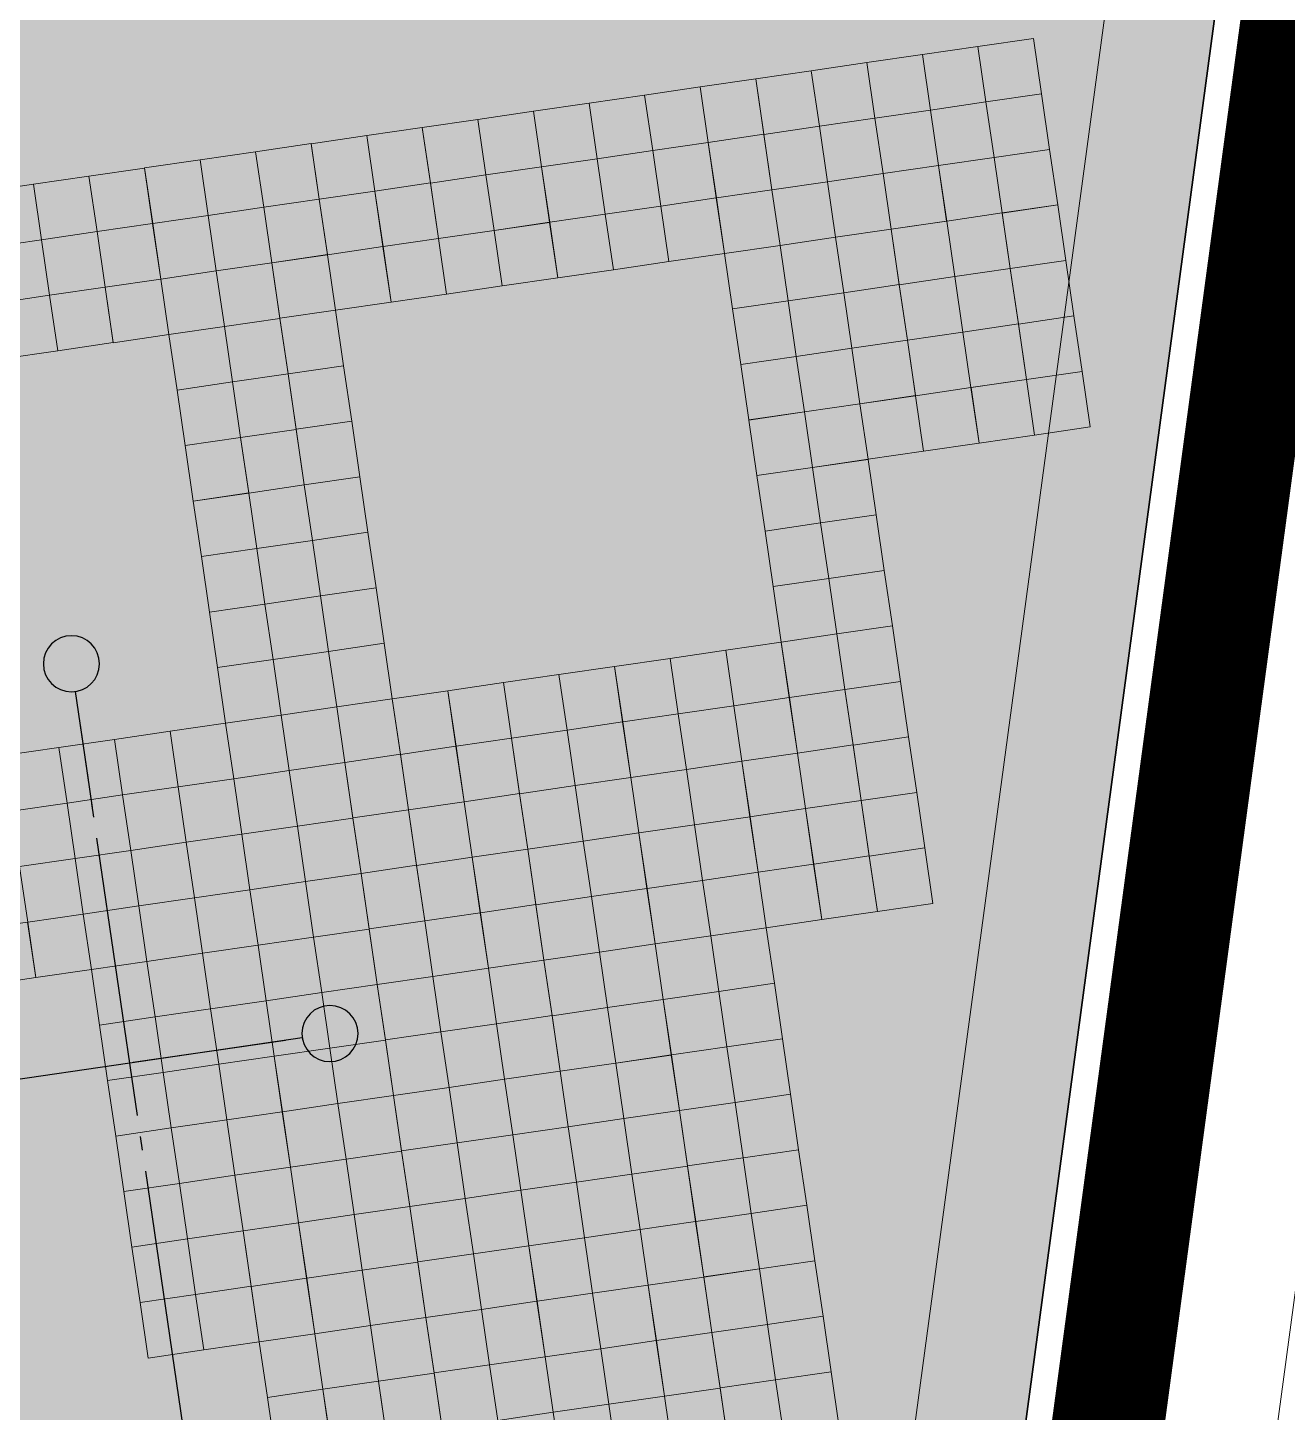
# Model space of a CAD drawing. Header units: metres. Extents: x 2 to 659295185, y -28 to 1124222152.
# Drawn here: x 658598.96 to 658621.41, y 1124527.07 to 1124551.76 of the extents above; entities that cross this region are included whole.
import ezdxf

# ---------------------------------------------------------------- set-up
doc = ezdxf.new("R2010")
doc.units = ezdxf.units.M
doc.header["$MEASUREMENT"] = 0
doc.linetypes.add('DASHED', pattern=[0.75, 0.5, -0.25])
doc.linetypes.add('GOST2.303 5', pattern=[24, 20, -1.5, 1, -1.5])
for name, color, linetype, lineweight in [('AT', 210, 'CONTINUOUS', 50), ('Canal Drenaje Existente', 162, 'CONTINUOUS', 20), ('Cerca concreto', 12, 'CONTINUOUS', 15), ('ESCUELA', 7, 'CONTINUOUS', 15)]:
    doc.layers.add(name, color=color, linetype=linetype, lineweight=lineweight)
doc.layers.add('parcela escuela', color=7, linetype='CONTINUOUS', lineweight=9, true_color=0xfffbf0)
doc.linetypes.add('FENCELINE2', pattern='A,0.25,-0.1,[132,ltypeshp.shx,S=0.1,R=0,X=-0.1,Y=0],-0.1,1', length=1.45)

# ---------------------------------------------------------------- blocks, each defined once
blk = doc.blocks.new('Escuela')
at = {"layer": 'ESCUELA', "color": 1, "ltscale": 3.333333}
for p, q in [((259491, 195115), (262229, 195115)), ((259491, 195115), (261529, 195115)), ((259428, 190518), (259428, 189032)), ((259428, 190518), (259428, 189032))]:
    blk.add_line(p, q, dxfattribs=at)
at = {"layer": 'ESCUELA', "color": 1, "lineweight": 25}
for p, q in [((259491, 195115), (262229, 195115)), ((259491, 195115), (261529, 195115)), ((259428, 190518), (259428, 189032)), ((259428, 190518), (259428, 189032))]:
    blk.add_line(p, q, dxfattribs=at)
at = {"layer": 'ESCUELA', "color": 1, "linetype": 'GOST2.303 5', "lineweight": 25, "ltscale": 250}
for points in [[(259429, 213115), (259429, 202065), (259428, 189975), (259428, 188426)], [(219129, 195116), (256079, 195115), (259429, 195115), (262532, 195115)]]:
    blk.add_lwpolyline(points, dxfattribs=at)
at = {"layer": 'ESCUELA', "color": 1, "linetype": 'Continuous', "lineweight": 25, "ltscale": 100}
for centre in [(263032, 195115), (259428, 187926)]:
    blk.add_circle(centre, 500, dxfattribs=at)

msp = doc.modelspace()

# ---------------------------------------------------------------- hatches: boundary and pattern name
at = {"layer": 'parcela escuela'}
msp.add_hatch(color=256, dxfattribs=at).paths.add_polyline_path([(658552.4267, 1124537.1015), (658587.0585, 1124542.1649), (658585.9011, 1124550.0807), (658620.5431, 1124555.1456), (658609.4592, 1124472.7001), (658560.0707, 1124465.4792), (658554.0868, 1124506.4069), (658554.4268, 1124523.4197)])

# ---------------------------------------------------------------- linework, layer by layer
at = {"layer": 'AT', "lineweight": 0}
msp.add_lwpolyline([(658080, 1124569), (658577, 1124637), (658591, 1124653), (658624, 1124658), (658628, 1124625), (658597, 1124395), (658115, 1124328), (658080, 1124569)], dxfattribs=at)
at = {"layer": 'Canal Drenaje Existente', "color": 5, "elevation": 433.2399, "flags": 128}
msp.add_lwpolyline([(658635.137, 1124630.2962), (658604.2743, 1124400.7306)], dxfattribs=at)
at = {"layer": 'Cerca concreto', "color": 12, "linetype": 'DASHED', "ltscale": 5, "const_width": 2, "elevation": 433.2399, "flags": 128}
msp.add_lwpolyline([(657991.502, 1124316.2048), (658045.3025, 1124325.2474), (658060.676, 1124327.6789), (658121.8661, 1124336.8046), (658142.429, 1124339.2598), (658225.3684, 1124349.265), (658261.6868, 1124353.8047), (658601.6327, 1124403.5068), (658632.5758, 1124633.6705)], dxfattribs=at)
at = {"layer": 'ESCUELA', "color": 1, "linetype": 'FENCELINE2', "lineweight": 30, "ltscale": 1.8, "elevation": 433.2399}
msp.add_lwpolyline([(658552.4267, 1124537.1015), (658587.0585, 1124542.1649), (658585.9011, 1124550.0807), (658620.5431, 1124555.1456), (658609.4592, 1124472.7001), (658560.0707, 1124465.4792), (658554.0868, 1124506.4069), (658554.4268, 1124523.4197), (658552.4267, 1124537.1015)], dxfattribs=at)
at = {"layer": 'ESCUELA', "color": 248, "linetype": 'Continuous', "ltscale": 0.4, "elevation": 433.2399, "flags": 128}
for points in [[(658617.0293, 1124550.5766), (658616.8848, 1124551.5661), (658615.8953, 1124551.4216), (658616.0398, 1124550.4321)], [(658615.0501, 1124550.2884), (658614.9057, 1124551.2779), (658613.9162, 1124551.1334), (658614.0606, 1124550.1439)], [(658616.0397, 1124550.4329), (658615.8952, 1124551.4224), (658614.9057, 1124551.2779), (658615.0501, 1124550.2884)], [(658614.0605, 1124550.1446), (658613.916, 1124551.1341), (658612.9265, 1124550.9897), (658613.071, 1124550.0001)], [(658612.0815, 1124549.8557), (658611.937, 1124550.8452), (658610.9475, 1124550.7007), (658611.092, 1124549.7112)], [(658613.0711, 1124549.9994), (658612.9266, 1124550.9889), (658611.9371, 1124550.8444), (658612.0816, 1124549.8549)], [(658610.1009, 1124549.565), (658609.9564, 1124550.5545), (658608.9669, 1124550.41), (658609.1114, 1124549.4205)], [(658611.0902, 1124549.7109), (658610.9457, 1124550.7004), (658609.9562, 1124550.5559), (658610.1007, 1124549.5664)], [(658617.1738, 1124549.5871), (658617.0293, 1124550.5766), (658616.0398, 1124550.4321), (658616.1842, 1124549.4426)], [(658609.1113, 1124549.4212), (658608.9668, 1124550.4107), (658607.9773, 1124550.2662), (658608.1218, 1124549.2767)], [(658615.1946, 1124549.2989), (658615.0501, 1124550.2884), (658614.0606, 1124550.1439), (658614.2051, 1124549.1544)], [(658616.1841, 1124549.4434), (658616.0397, 1124550.4329), (658615.0501, 1124550.2884), (658615.1946, 1124549.2989)], [(658607.1304, 1124549.132), (658606.9859, 1124550.1215), (658605.9964, 1124549.977), (658606.1409, 1124548.9875)], [(658608.1199, 1124549.2765), (658607.9755, 1124550.266), (658606.9859, 1124550.1215), (658607.1304, 1124549.132)], [(658614.205, 1124549.1551), (658614.0605, 1124550.1446), (658613.071, 1124550.0001), (658613.2155, 1124549.0106)], [(658605.1495, 1124548.8435), (658605.005, 1124549.833), (658604.0155, 1124549.6885), (658604.16, 1124548.699)], [(658606.1408, 1124548.9882), (658605.9963, 1124549.9777), (658605.0068, 1124549.8332), (658605.1513, 1124548.8437)], [(658612.226, 1124548.8662), (658612.0815, 1124549.8557), (658611.092, 1124549.7112), (658611.2365, 1124548.7217)], [(658613.2156, 1124549.0099), (658613.0711, 1124549.9994), (658612.0816, 1124549.8549), (658612.2261, 1124548.8654)], [(658603.1706, 1124548.5538), (658603.0261, 1124549.5433), (658602.0366, 1124549.3988), (658602.1811, 1124548.4093)], [(658604.1599, 1124548.6997), (658604.0154, 1124549.6892), (658603.0259, 1124549.5447), (658603.1704, 1124548.5552)], [(658610.2454, 1124548.5755), (658610.1009, 1124549.565), (658609.1114, 1124549.4205), (658609.2559, 1124548.431)], [(658611.2347, 1124548.7214), (658611.0902, 1124549.7109), (658610.1007, 1124549.5664), (658610.2452, 1124548.5769)], [(658617.3182, 1124548.5976), (658617.1738, 1124549.5871), (658616.1842, 1124549.4426), (658616.3287, 1124548.4531)], [(658602.181, 1124548.41), (658602.0365, 1124549.3995), (658601.047, 1124549.255), (658601.1915, 1124548.2655)], [(658609.2558, 1124548.4317), (658609.1113, 1124549.4212), (658608.1218, 1124549.2767), (658608.2663, 1124548.2872)], [(658615.3391, 1124548.3094), (658615.1946, 1124549.2989), (658614.2051, 1124549.1544), (658614.3496, 1124548.1649)], [(658616.3287, 1124548.4531), (658616.1842, 1124549.4426), (658615.1947, 1124549.2981), (658615.3392, 1124548.3086)], [(658600.2, 1124548.1215), (658600.0555, 1124549.111), (658599.066, 1124548.9665), (658599.2105, 1124547.977)], [(658601.1896, 1124548.2653), (658601.0451, 1124549.2548), (658600.0556, 1124549.1103), (658600.2001, 1124548.1208)], [(658607.2749, 1124548.1425), (658607.1304, 1124549.132), (658606.1409, 1124548.9875), (658606.2854, 1124547.998)], [(658608.2644, 1124548.2869), (658608.1199, 1124549.2765), (658607.1304, 1124549.132), (658607.2749, 1124548.1425)], [(658614.3496, 1124548.1649), (658614.2051, 1124549.1544), (658613.2156, 1124549.0099), (658613.3601, 1124548.0204)], [(658599.2107, 1124547.9756), (658599.0662, 1124548.9651), (658598.0767, 1124548.8206), (658598.2212, 1124547.8311)], [(658605.294, 1124547.854), (658605.1495, 1124548.8435), (658604.16, 1124548.699), (658604.3045, 1124547.7095)], [(658606.2853, 1124547.9987), (658606.1408, 1124548.9882), (658605.1513, 1124548.8437), (658605.2958, 1124547.8542)], [(658612.3706, 1124547.8759), (658612.2261, 1124548.8654), (658611.2366, 1124548.7209), (658611.3811, 1124547.7314)], [(658613.3601, 1124548.0204), (658613.2156, 1124549.0099), (658612.2261, 1124548.8654), (658612.3706, 1124547.8759)], [(658603.3151, 1124547.5643), (658603.1706, 1124548.5538), (658602.1811, 1124548.4093), (658602.3256, 1124547.4198)], [(658604.3044, 1124547.7102), (658604.1599, 1124548.6997), (658603.1704, 1124548.5552), (658603.3148, 1124547.5657)], [(658610.3899, 1124547.5859), (658610.2454, 1124548.5755), (658609.2559, 1124548.431), (658609.4004, 1124547.4415)], [(658611.3793, 1124547.7312), (658611.2348, 1124548.7207), (658610.2453, 1124548.5762), (658610.3898, 1124547.5867)], [(658617.4628, 1124547.6074), (658617.3183, 1124548.5969), (658616.3288, 1124548.4524), (658616.4733, 1124547.4629)], [(658602.3254, 1124547.4205), (658602.181, 1124548.41), (658601.1915, 1124548.2655), (658601.3359, 1124547.276)], [(658609.4004, 1124547.4415), (658609.2559, 1124548.431), (658608.2664, 1124548.2865), (658608.4108, 1124547.297)], [(658615.4837, 1124547.3191), (658615.3392, 1124548.3086), (658614.3497, 1124548.1642), (658614.4942, 1124547.1746)], [(658616.4732, 1124547.4636), (658616.3287, 1124548.4531), (658615.3392, 1124548.3086), (658615.4837, 1124547.3191)], [(658600.3445, 1124547.132), (658600.2, 1124548.1215), (658599.2105, 1124547.977), (658599.355, 1124546.9875)], [(658601.3341, 1124547.2757), (658601.1896, 1124548.2653), (658600.2001, 1124548.1208), (658600.3446, 1124547.1313)], [(658607.4194, 1124547.153), (658607.2749, 1124548.1425), (658606.2854, 1124547.998), (658606.4299, 1124547.0085)], [(658608.409, 1124547.2967), (658608.2645, 1124548.2862), (658607.275, 1124548.1417), (658607.4195, 1124547.1522)], [(658614.4941, 1124547.1754), (658614.3496, 1124548.1649), (658613.3601, 1124548.0204), (658613.5046, 1124547.0309)], [(658599.3552, 1124546.986), (658599.2107, 1124547.9756), (658598.2212, 1124547.8311), (658598.3657, 1124546.8416)], [(658605.4386, 1124546.8637), (658605.2941, 1124547.8532), (658604.3046, 1124547.7087), (658604.4491, 1124546.7192)], [(658606.4299, 1124547.0085), (658606.2854, 1124547.998), (658605.2959, 1124547.8535), (658605.4404, 1124546.864)], [(658612.5151, 1124546.8864), (658612.3706, 1124547.8759), (658611.3811, 1124547.7314), (658611.5256, 1124546.7419)], [(658613.5047, 1124547.0302), (658613.3602, 1124548.0197), (658612.3707, 1124547.8752), (658612.5152, 1124546.8857)], [(658603.4595, 1124546.5747), (658603.3151, 1124547.5643), (658602.3256, 1124547.4198), (658602.47, 1124546.4303)], [(658604.4489, 1124546.72), (658604.3045, 1124547.7095), (658603.315, 1124547.565), (658603.4594, 1124546.5755)], [(658617.6073, 1124546.6179), (658617.4628, 1124547.6074), (658616.4733, 1124547.4629), (658616.6178, 1124546.4734)], [(658602.47, 1124546.4303), (658602.3256, 1124547.4198), (658601.336, 1124547.2753), (658601.4805, 1124546.2858)], [(658615.6282, 1124546.3296), (658615.4837, 1124547.3191), (658614.4942, 1124547.1746), (658614.6387, 1124546.1851)], [(658616.6177, 1124546.4741), (658616.4732, 1124547.4636), (658615.4837, 1124547.3191), (658615.6282, 1124546.3296)], [(658600.4891, 1124546.1418), (658600.3446, 1124547.1313), (658599.3551, 1124546.9868), (658599.4996, 1124545.9973)], [(658601.4787, 1124546.2855), (658601.3342, 1124547.275), (658600.3447, 1124547.1305), (658600.4892, 1124546.141)], [(658614.6386, 1124546.1859), (658614.4941, 1124547.1754), (658613.5046, 1124547.0309), (658613.6491, 1124546.0414)], [(658599.4997, 1124545.9965), (658599.3552, 1124546.986), (658598.3657, 1124546.8416), (658598.5102, 1124545.8521)], [(658612.6596, 1124545.8969), (658612.5151, 1124546.8864), (658611.5256, 1124546.7419), (658611.6701, 1124545.7524)], [(658613.6492, 1124546.0407), (658613.5047, 1124547.0302), (658612.5152, 1124546.8857), (658612.6597, 1124545.8962)], [(658603.6041, 1124545.5845), (658603.4597, 1124546.574), (658602.4701, 1124546.4295), (658602.6146, 1124545.44)], [(658604.5934, 1124545.7305), (658604.4489, 1124546.72), (658603.4594, 1124546.5755), (658603.6039, 1124545.586)], [(658617.7518, 1124545.6284), (658617.6073, 1124546.6179), (658616.6178, 1124546.4734), (658616.7623, 1124545.4839)], [(658602.6145, 1124545.4408), (658602.47, 1124546.4303), (658601.4805, 1124546.2858), (658601.625, 1124545.2963)], [(658615.7727, 1124545.3401), (658615.6282, 1124546.3296), (658614.6387, 1124546.1851), (658614.7832, 1124545.1956)], [(658616.7622, 1124545.4846), (658616.6177, 1124546.4741), (658615.6282, 1124546.3296), (658615.7727, 1124545.3401)], [(658614.7831, 1124545.1964), (658614.6386, 1124546.1859), (658613.6491, 1124546.0414), (658613.7936, 1124545.0519)], [(658612.8041, 1124544.9074), (658612.6596, 1124545.8969), (658611.6701, 1124545.7524), (658611.8145, 1124544.7629)], [(658613.7937, 1124545.0511), (658613.6492, 1124546.0407), (658612.6597, 1124545.8962), (658612.8042, 1124544.9067)], [(658603.7486, 1124544.595), (658603.6041, 1124545.5845), (658602.6146, 1124545.44), (658602.7591, 1124544.4505)], [(658604.7379, 1124544.7409), (658604.5934, 1124545.7305), (658603.6039, 1124545.586), (658603.7484, 1124544.5965)], [(658617.8963, 1124544.6389), (658617.7518, 1124545.6284), (658616.7623, 1124545.4839), (658616.9068, 1124544.4944)], [(658602.759, 1124544.4512), (658602.6145, 1124545.4408), (658601.625, 1124545.2963), (658601.7695, 1124544.3068)], [(658615.9172, 1124544.3506), (658615.7727, 1124545.3401), (658614.7832, 1124545.1956), (658614.9277, 1124544.2061)], [(658616.9068, 1124544.4944), (658616.7623, 1124545.4839), (658615.7728, 1124545.3394), (658615.9173, 1124544.3499)], [(658614.9277, 1124544.2061), (658614.7832, 1124545.1956), (658613.7937, 1124545.0511), (658613.9382, 1124544.0616)], [(658612.9486, 1124543.9172), (658612.8042, 1124544.9067), (658611.8147, 1124544.7622), (658611.9591, 1124543.7727)], [(658613.9382, 1124544.0616), (658613.7937, 1124545.0511), (658612.8042, 1124544.9067), (658612.9486, 1124543.9172)], [(658603.8931, 1124543.6055), (658603.7486, 1124544.595), (658602.7591, 1124544.4505), (658602.9036, 1124543.461)], [(658604.8824, 1124543.7514), (658604.7379, 1124544.7409), (658603.7484, 1124544.5965), (658603.8929, 1124543.607)], [(658602.9035, 1124543.4617), (658602.759, 1124544.4512), (658601.7695, 1124544.3068), (658601.914, 1124543.3173)], [(658613.0931, 1124542.9276), (658612.9486, 1124543.9172), (658611.9591, 1124543.7727), (658612.1036, 1124542.7832)], [(658614.0827, 1124543.0714), (658613.9383, 1124544.0609), (658612.9488, 1124543.9164), (658613.0932, 1124542.9269)], [(658604.0376, 1124542.616), (658603.8931, 1124543.6055), (658602.9036, 1124543.461), (658603.0481, 1124542.4715)], [(658605.027, 1124542.7612), (658604.8825, 1124543.7507), (658603.893, 1124543.6062), (658604.0375, 1124542.6167)], [(658603.0481, 1124542.4715), (658602.9036, 1124543.461), (658601.9141, 1124543.3165), (658602.0586, 1124542.327)], [(658613.2376, 1124541.9381), (658613.0931, 1124542.9276), (658612.1036, 1124542.7832), (658612.2481, 1124541.7937)], [(658614.2272, 1124542.0819), (658614.0827, 1124543.0714), (658613.0932, 1124542.9269), (658613.2377, 1124541.9374)], [(658605.1715, 1124541.7717), (658605.027, 1124542.7612), (658604.0375, 1124542.6167), (658604.182, 1124541.6272)], [(658603.1926, 1124541.482), (658603.0481, 1124542.4715), (658602.0586, 1124542.327), (658602.2031, 1124541.3375)], [(658604.1822, 1124541.6257), (658604.0377, 1124542.6153), (658603.0482, 1124542.4708), (658603.1927, 1124541.4813)], [(658613.3821, 1124540.9486), (658613.2376, 1124541.9381), (658612.2481, 1124541.7937), (658612.3926, 1124540.8042)], [(658614.3717, 1124541.0924), (658614.2272, 1124542.0819), (658613.2377, 1124541.9374), (658613.3822, 1124540.9479)], [(658605.316, 1124540.7822), (658605.1715, 1124541.7717), (658604.182, 1124541.6272), (658604.3265, 1124540.6377)], [(658603.3371, 1124540.4925), (658603.1926, 1124541.482), (658602.2031, 1124541.3375), (658602.3476, 1124540.348)], [(658604.3267, 1124540.6362), (658604.1822, 1124541.6257), (658603.1927, 1124541.4813), (658603.3372, 1124540.4918)], [(658613.5267, 1124539.9584), (658613.3822, 1124540.9479), (658612.3927, 1124540.8034), (658612.5372, 1124539.8139)], [(658614.5162, 1124540.1029), (658614.3717, 1124541.0924), (658613.3822, 1124540.9479), (658613.5267, 1124539.9584)], [(658605.4604, 1124539.7927), (658605.316, 1124540.7822), (658604.3265, 1124540.6377), (658604.4709, 1124539.6482)], [(658611.546, 1124539.6684), (658611.4015, 1124540.6579), (658610.412, 1124540.5134), (658610.5565, 1124539.5239)], [(658612.5354, 1124539.8136), (658612.3909, 1124540.8032), (658611.4014, 1124540.6587), (658611.5459, 1124539.6692)], [(658603.4815, 1124539.503), (658603.3371, 1124540.4925), (658602.3476, 1124540.348), (658602.492, 1124539.3585)], [(658604.4712, 1124539.6467), (658604.3267, 1124540.6362), (658603.3372, 1124540.4918), (658603.4816, 1124539.5022)], [(658610.5565, 1124539.5239), (658610.412, 1124540.5134), (658609.4225, 1124540.369), (658609.5669, 1124539.3795)], [(658608.5755, 1124539.2354), (658608.431, 1124540.2249), (658607.4415, 1124540.0805), (658607.586, 1124539.0909)], [(658609.5651, 1124539.3792), (658609.4206, 1124540.3687), (658608.4311, 1124540.2242), (658608.5756, 1124539.2347)], [(658606.5947, 1124538.9462), (658606.4502, 1124539.9357), (658605.4607, 1124539.7912), (658605.6051, 1124538.8017)], [(658607.586, 1124539.0909), (658607.4415, 1124540.0805), (658606.452, 1124539.936), (658606.5965, 1124538.9465)], [(658613.6712, 1124538.9689), (658613.5267, 1124539.9584), (658612.5372, 1124539.8139), (658612.6817, 1124538.8244)], [(658614.6608, 1124539.1126), (658614.5163, 1124540.1021), (658613.5268, 1124539.9577), (658613.6713, 1124538.9682)], [(658605.605, 1124538.8024), (658605.4606, 1124539.792), (658604.471, 1124539.6475), (658604.6155, 1124538.658)], [(658611.6906, 1124538.6782), (658611.5461, 1124539.6677), (658610.5566, 1124539.5232), (658610.701, 1124538.5337)], [(658612.6798, 1124538.8241), (658612.5354, 1124539.8136), (658611.5459, 1124539.6692), (658611.6903, 1124538.6797)], [(658603.6261, 1124538.5127), (658603.4816, 1124539.5022), (658602.4921, 1124539.3578), (658602.6366, 1124538.3683)], [(658604.6156, 1124538.6572), (658604.4712, 1124539.6467), (658603.4816, 1124539.5022), (658603.6261, 1124538.5127)], [(658610.7009, 1124538.5344), (658610.5565, 1124539.5239), (658609.5669, 1124539.3795), (658609.7114, 1124538.3899)], [(658601.6452, 1124538.2242), (658601.5007, 1124539.2137), (658600.5112, 1124539.0693), (658600.6557, 1124538.0797)], [(658602.6348, 1124538.368), (658602.4903, 1124539.3575), (658601.5008, 1124539.213), (658601.6453, 1124538.2235)], [(658608.7201, 1124538.2452), (658608.5756, 1124539.2347), (658607.5861, 1124539.0902), (658607.7306, 1124538.1007)], [(658609.7096, 1124538.3897), (658609.5651, 1124539.3792), (658608.5756, 1124539.2347), (658608.7201, 1124538.2452)], [(658599.6663, 1124537.9345), (658599.5218, 1124538.924), (658598.5323, 1124538.7796), (658598.6768, 1124537.79)], [(658600.6558, 1124538.079), (658600.5113, 1124539.0685), (658599.5218, 1124538.924), (658599.6663, 1124537.9345)], [(658606.7391, 1124537.9567), (658606.5947, 1124538.9462), (658605.6051, 1124538.8017), (658605.7496, 1124537.8122)], [(658607.7305, 1124538.1014), (658607.586, 1124539.0909), (658606.5965, 1124538.9465), (658606.741, 1124537.957)], [(658613.8157, 1124537.9794), (658613.6712, 1124538.9689), (658612.6817, 1124538.8244), (658612.8262, 1124537.8349)], [(658614.8053, 1124538.1231), (658614.6608, 1124539.1126), (658613.6713, 1124538.9682), (658613.8158, 1124537.9787)], [(658605.7495, 1124537.8129), (658605.605, 1124538.8024), (658604.6155, 1124538.658), (658604.76, 1124537.6685)], [(658611.835, 1124537.6887), (658611.6906, 1124538.6782), (658610.701, 1124538.5337), (658610.8455, 1124537.5442)], [(658612.8243, 1124537.8346), (658612.6798, 1124538.8241), (658611.6903, 1124538.6797), (658611.8348, 1124537.6901)], [(658603.7706, 1124537.5232), (658603.6261, 1124538.5127), (658602.6366, 1124538.3683), (658602.7811, 1124537.3787)], [(658604.7602, 1124537.667), (658604.6157, 1124538.6565), (658603.6262, 1124538.512), (658603.7707, 1124537.5225)], [(658610.8454, 1124537.5449), (658610.7009, 1124538.5344), (658609.7114, 1124538.3899), (658609.8559, 1124537.4004)], [(658601.7897, 1124537.2347), (658601.6452, 1124538.2242), (658600.6557, 1124538.0797), (658600.8002, 1124537.0902)], [(658602.7793, 1124537.3785), (658602.6348, 1124538.368), (658601.6453, 1124538.2235), (658601.7898, 1124537.234)], [(658608.8646, 1124537.2557), (658608.7201, 1124538.2452), (658607.7306, 1124538.1007), (658607.8751, 1124537.1112)], [(658609.8541, 1124537.4002), (658609.7096, 1124538.3897), (658608.7201, 1124538.2452), (658608.8646, 1124537.2557)], [(658599.8108, 1124536.945), (658599.6663, 1124537.9345), (658598.6768, 1124537.79), (658598.8213, 1124536.8005)], [(658600.8004, 1124537.0888), (658600.6559, 1124538.0783), (658599.6664, 1124537.9338), (658599.8109, 1124536.9443)], [(658606.8836, 1124536.9672), (658606.7391, 1124537.9567), (658605.7496, 1124537.8122), (658605.8941, 1124536.8227)], [(658607.875, 1124537.1119), (658607.7305, 1124538.1014), (658606.741, 1124537.957), (658606.8855, 1124536.9674)], [(658613.9602, 1124536.9899), (658613.8157, 1124537.9794), (658612.8262, 1124537.8349), (658612.9706, 1124536.8454)], [(658614.9498, 1124537.1336), (658614.8053, 1124538.1231), (658613.8158, 1124537.9787), (658613.9603, 1124536.9891)], [(658605.894, 1124536.8234), (658605.7495, 1124537.8129), (658604.76, 1124537.6685), (658604.9045, 1124536.6789)], [(658611.9795, 1124536.6992), (658611.835, 1124537.6887), (658610.8455, 1124537.5442), (658610.99, 1124536.5547)], [(658612.9688, 1124536.8451), (658612.8243, 1124537.8346), (658611.8348, 1124537.6901), (658611.9793, 1124536.7006)], [(658603.9151, 1124536.5337), (658603.7706, 1124537.5232), (658602.7811, 1124537.3787), (658602.9256, 1124536.3892)], [(658604.9047, 1124536.6775), (658604.7602, 1124537.667), (658603.7707, 1124537.5225), (658603.9152, 1124536.533)], [(658610.9899, 1124536.5554), (658610.8454, 1124537.5449), (658609.8559, 1124537.4004), (658610.0004, 1124536.4109)], [(658601.9342, 1124536.2452), (658601.7897, 1124537.2347), (658600.8002, 1124537.0902), (658600.9446, 1124536.1007)], [(658602.9238, 1124536.389), (658602.7793, 1124537.3785), (658601.7898, 1124537.234), (658601.9343, 1124536.2445)], [(658609.0091, 1124536.2662), (658608.8646, 1124537.2557), (658607.8751, 1124537.1112), (658608.0196, 1124536.1217)], [(658609.9986, 1124536.4107), (658609.8541, 1124537.4002), (658608.8646, 1124537.2557), (658609.0091, 1124536.2662)], [(658599.9552, 1124535.9555), (658599.8108, 1124536.945), (658598.8213, 1124536.8005), (658598.9657, 1124535.811)], [(658600.9449, 1124536.0993), (658600.8004, 1124537.0888), (658599.8109, 1124536.9443), (658599.9554, 1124535.9548)], [(658607.0281, 1124535.9777), (658606.8836, 1124536.9672), (658605.8941, 1124536.8227), (658606.0386, 1124535.8332)], [(658608.0194, 1124536.1224), (658607.875, 1124537.1119), (658606.8855, 1124536.9674), (658607.0299, 1124535.9779)], [(658614.1046, 1124536.0004), (658613.9602, 1124536.9899), (658612.9706, 1124536.8454), (658613.1151, 1124535.8559)], [(658615.0943, 1124536.1441), (658614.9498, 1124537.1336), (658613.9603, 1124536.9891), (658614.1047, 1124535.9996)], [(658606.0385, 1124535.8339), (658605.894, 1124536.8234), (658604.9045, 1124536.6789), (658605.049, 1124535.6894)], [(658612.124, 1124535.7097), (658611.9795, 1124536.6992), (658610.99, 1124536.5547), (658611.1345, 1124535.5652)], [(658613.1133, 1124535.8556), (658612.9688, 1124536.8451), (658611.9793, 1124536.7006), (658612.1238, 1124535.7111)], [(658604.0596, 1124535.5442), (658603.9151, 1124536.5337), (658602.9256, 1124536.3892), (658603.0701, 1124535.3997)], [(658605.0492, 1124535.688), (658604.9047, 1124536.6775), (658603.9152, 1124536.533), (658604.0597, 1124535.5435)], [(658611.1344, 1124535.5659), (658610.9899, 1124536.5554), (658610.0004, 1124536.4109), (658610.1449, 1124535.4214)], [(658602.0786, 1124535.2557), (658601.9342, 1124536.2452), (658600.9446, 1124536.1007), (658601.0891, 1124535.1112)], [(658603.0683, 1124535.3995), (658602.9238, 1124536.389), (658601.9343, 1124536.2445), (658602.0787, 1124535.255)], [(658609.1535, 1124535.2767), (658609.0091, 1124536.2662), (658608.0196, 1124536.1217), (658608.164, 1124535.1322)], [(658610.1431, 1124535.4212), (658609.9986, 1124536.4107), (658609.0091, 1124536.2662), (658609.1535, 1124535.2767)], [(658600.0997, 1124534.966), (658599.9552, 1124535.9555), (658598.9657, 1124535.811), (658599.1102, 1124534.8215)], [(658601.0893, 1124535.1098), (658600.9449, 1124536.0993), (658599.9554, 1124535.9548), (658600.0998, 1124534.9653)], [(658607.1726, 1124534.9882), (658607.0281, 1124535.9777), (658606.0386, 1124535.8332), (658606.1831, 1124534.8437)], [(658608.1639, 1124535.1329), (658608.0194, 1124536.1224), (658607.0299, 1124535.9779), (658607.1744, 1124534.9884)], [(658599.1084, 1124534.8213), (658598.9639, 1124535.8108), (658597.9744, 1124535.6663), (658598.1189, 1124534.6768)], [(658606.183, 1124534.8444), (658606.0385, 1124535.8339), (658605.049, 1124535.6894), (658605.1935, 1124534.6999)], [(658612.2689, 1124534.7202), (658612.1244, 1124535.7097), (658611.1349, 1124535.5652), (658611.2794, 1124534.5757)], [(658604.2041, 1124534.5547), (658604.0596, 1124535.5442), (658603.0701, 1124535.3997), (658603.2146, 1124534.4102)], [(658605.1937, 1124534.6985), (658605.0492, 1124535.688), (658604.0597, 1124535.5435), (658604.2042, 1124534.554)], [(658611.2792, 1124534.5765), (658611.1348, 1124535.566), (658610.1453, 1124535.4215), (658610.2897, 1124534.432)], [(658602.2231, 1124534.2662), (658602.0786, 1124535.2557), (658601.0891, 1124535.1112), (658601.2336, 1124534.1217)], [(658603.2127, 1124534.41), (658603.0683, 1124535.3995), (658602.0787, 1124535.255), (658602.2232, 1124534.2655)], [(658609.298, 1124534.2872), (658609.1535, 1124535.2767), (658608.164, 1124535.1322), (658608.3085, 1124534.1427)], [(658610.2879, 1124534.4317), (658610.1434, 1124535.4212), (658609.1539, 1124535.2767), (658609.2984, 1124534.2872)], [(658601.2338, 1124534.1203), (658601.0893, 1124535.1098), (658600.0998, 1124534.9653), (658600.2443, 1124533.9758)], [(658607.3171, 1124533.9987), (658607.1726, 1124534.9882), (658606.1831, 1124534.8437), (658606.3276, 1124533.8542)], [(658608.3084, 1124534.1434), (658608.1639, 1124535.1329), (658607.1744, 1124534.9884), (658607.3189, 1124533.9989)], [(658606.3275, 1124533.8549), (658606.183, 1124534.8444), (658605.1935, 1124534.6999), (658605.338, 1124533.7104)], [(658612.4133, 1124533.7307), (658612.2689, 1124534.7202), (658611.2794, 1124534.5757), (658611.4238, 1124533.5862)], [(658604.3486, 1124533.5652), (658604.2041, 1124534.5547), (658603.2146, 1124534.4102), (658603.3591, 1124533.4207)], [(658605.3382, 1124533.709), (658605.1937, 1124534.6985), (658604.2042, 1124534.554), (658604.3487, 1124533.5645)], [(658611.4237, 1124533.587), (658611.2792, 1124534.5765), (658610.2897, 1124534.432), (658610.4342, 1124533.4425)], [(658602.3676, 1124533.2767), (658602.2231, 1124534.2662), (658601.2336, 1124534.1217), (658601.3781, 1124533.1322)], [(658603.3572, 1124533.4205), (658603.2127, 1124534.41), (658602.2232, 1124534.2655), (658602.3677, 1124533.276)], [(658609.4425, 1124533.2977), (658609.298, 1124534.2872), (658608.3085, 1124534.1427), (658608.453, 1124533.1532)], [(658610.4324, 1124533.4422), (658610.2879, 1124534.4317), (658609.2984, 1124534.2872), (658609.4429, 1124533.2977)], [(658601.3783, 1124533.1307), (658601.2338, 1124534.1203), (658600.2443, 1124533.9758), (658600.3888, 1124532.9863)], [(658607.4616, 1124533.0092), (658607.3171, 1124533.9987), (658606.3276, 1124533.8542), (658606.4721, 1124532.8647)], [(658608.4529, 1124533.1539), (658608.3084, 1124534.1434), (658607.3189, 1124533.9989), (658607.4634, 1124533.0094)], [(658606.472, 1124532.8654), (658606.3275, 1124533.8549), (658605.338, 1124533.7104), (658605.4824, 1124532.7209)], [(658612.5575, 1124532.7411), (658612.413, 1124533.7307), (658611.4235, 1124533.5862), (658611.568, 1124532.5967)], [(658604.493, 1124532.5757), (658604.3486, 1124533.5652), (658603.3591, 1124533.4207), (658603.5035, 1124532.4312)], [(658605.4827, 1124532.7195), (658605.3382, 1124533.709), (658604.3487, 1124533.5645), (658604.4932, 1124532.575)], [(658611.5678, 1124532.5974), (658611.4234, 1124533.5869), (658610.4339, 1124533.4424), (658610.5783, 1124532.4529)], [(658602.5121, 1124532.2872), (658602.3676, 1124533.2767), (658601.3781, 1124533.1322), (658601.5226, 1124532.1427)], [(658603.5017, 1124532.4309), (658603.3572, 1124533.4205), (658602.3677, 1124533.276), (658602.5122, 1124532.2865)], [(658609.587, 1124532.3082), (658609.4425, 1124533.2977), (658608.453, 1124533.1532), (658608.5975, 1124532.1637)], [(658610.5765, 1124532.4526), (658610.432, 1124533.4421), (658609.4425, 1124533.2977), (658609.587, 1124532.3082)], [(658601.5228, 1124532.1412), (658601.3783, 1124533.1307), (658600.3888, 1124532.9863), (658600.5333, 1124531.9968)], [(658607.6061, 1124532.0196), (658607.4616, 1124533.0092), (658606.4721, 1124532.8647), (658606.6165, 1124531.8752)], [(658608.5974, 1124532.1644), (658608.4529, 1124533.1539), (658607.4634, 1124533.0094), (658607.6079, 1124532.0199)], [(658606.6164, 1124531.8759), (658606.472, 1124532.8654), (658605.4824, 1124532.7209), (658605.6269, 1124531.7314)], [(658604.6375, 1124531.5862), (658604.493, 1124532.5757), (658603.5035, 1124532.4312), (658603.648, 1124531.4417)], [(658605.6271, 1124531.7299), (658605.4827, 1124532.7195), (658604.4932, 1124532.575), (658604.6376, 1124531.5855)], [(658611.7123, 1124531.6079), (658611.5678, 1124532.5974), (658610.5783, 1124532.4529), (658610.7228, 1124531.4634)], [(658612.7019, 1124531.7516), (658612.5575, 1124532.7411), (658611.568, 1124532.5967), (658611.7124, 1124531.6072)], [(658602.6566, 1124531.2977), (658602.5121, 1124532.2872), (658601.5226, 1124532.1427), (658601.6671, 1124531.1532)], [(658603.6462, 1124531.4414), (658603.5017, 1124532.4309), (658602.5122, 1124532.2865), (658602.6567, 1124531.297)], [(658609.7315, 1124531.3186), (658609.587, 1124532.3082), (658608.5975, 1124532.1637), (658608.742, 1124531.1742)], [(658610.721, 1124531.4631), (658610.5765, 1124532.4526), (658609.587, 1124532.3082), (658609.7315, 1124531.3186)], [(658601.6673, 1124531.1517), (658601.5228, 1124532.1412), (658600.5333, 1124531.9968), (658600.6778, 1124531.0073)], [(658607.7505, 1124531.0301), (658607.6061, 1124532.0196), (658606.6165, 1124531.8752), (658606.761, 1124530.8857)], [(658608.7419, 1124531.1749), (658608.5974, 1124532.1644), (658607.6079, 1124532.0199), (658607.7524, 1124531.0304)], [(658606.7609, 1124530.8864), (658606.6164, 1124531.8759), (658605.6269, 1124531.7314), (658605.7714, 1124530.7419)], [(658604.782, 1124530.5967), (658604.6375, 1124531.5862), (658603.648, 1124531.4417), (658603.7925, 1124530.4522)], [(658605.7716, 1124530.7404), (658605.6271, 1124531.7299), (658604.6376, 1124531.5855), (658604.7821, 1124530.596)], [(658611.8568, 1124530.6184), (658611.7123, 1124531.6079), (658610.7228, 1124531.4634), (658610.8673, 1124530.4739)], [(658612.8464, 1124530.7621), (658612.7019, 1124531.7516), (658611.7124, 1124531.6072), (658611.8569, 1124530.6176)], [(658602.8011, 1124530.3082), (658602.6566, 1124531.2977), (658601.6671, 1124531.1532), (658601.8116, 1124530.1637)], [(658603.7907, 1124530.4519), (658603.6462, 1124531.4414), (658602.6567, 1124531.297), (658602.8012, 1124530.3074)], [(658609.876, 1124530.3291), (658609.7315, 1124531.3186), (658608.742, 1124531.1742), (658608.8865, 1124530.1847)], [(658610.8655, 1124530.4736), (658610.721, 1124531.4631), (658609.7315, 1124531.3186), (658609.876, 1124530.3291)], [(658601.8118, 1124530.1622), (658601.6673, 1124531.1517), (658600.6778, 1124531.0073), (658600.8223, 1124530.0177)], [(658607.895, 1124530.0406), (658607.7505, 1124531.0301), (658606.761, 1124530.8857), (658606.9055, 1124529.8961)], [(658608.8864, 1124530.1854), (658608.7419, 1124531.1749), (658607.7524, 1124531.0304), (658607.8969, 1124530.0409)], [(658606.9054, 1124529.8969), (658606.7609, 1124530.8864), (658605.7714, 1124530.7419), (658605.9159, 1124529.7524)], [(658604.9265, 1124529.6072), (658604.782, 1124530.5967), (658603.7925, 1124530.4522), (658603.937, 1124529.4627)], [(658605.9161, 1124529.7509), (658605.7716, 1124530.7404), (658604.7821, 1124530.596), (658604.9266, 1124529.6064)], [(658612.0013, 1124529.6289), (658611.8568, 1124530.6184), (658610.8673, 1124530.4739), (658611.0118, 1124529.4844)], [(658612.9909, 1124529.7726), (658612.8464, 1124530.7621), (658611.8569, 1124530.6176), (658612.0014, 1124529.6281)], [(658602.9456, 1124529.3187), (658602.8011, 1124530.3082), (658601.8116, 1124530.1637), (658601.956, 1124529.1742)], [(658603.9352, 1124529.4624), (658603.7907, 1124530.4519), (658602.8012, 1124530.3074), (658602.9457, 1124529.3179)], [(658610.0205, 1124529.3396), (658609.876, 1124530.3291), (658608.8865, 1124530.1847), (658609.031, 1124529.1951)], [(658611.01, 1124529.4841), (658610.8655, 1124530.4736), (658609.876, 1124530.3291), (658610.0205, 1124529.3396)], [(658601.9563, 1124529.1727), (658601.8118, 1124530.1622), (658600.8223, 1124530.0177), (658600.9668, 1124529.0282)], [(658608.0395, 1124529.0511), (658607.895, 1124530.0406), (658606.9055, 1124529.8961), (658607.05, 1124528.9066)], [(658609.0308, 1124529.1959), (658608.8864, 1124530.1854), (658607.8969, 1124530.0409), (658608.0413, 1124529.0514)], [(658607.0499, 1124528.9074), (658606.9054, 1124529.8969), (658605.9159, 1124529.7524), (658606.0604, 1124528.7629)], [(658605.071, 1124528.6177), (658604.9265, 1124529.6072), (658603.937, 1124529.4627), (658604.0815, 1124528.4732)], [(658606.0606, 1124528.7614), (658605.9161, 1124529.7509), (658604.9266, 1124529.6064), (658605.0711, 1124528.6169)], [(658612.1473, 1124528.6396), (658612.0028, 1124529.6291), (658611.0133, 1124529.4846), (658611.1577, 1124528.4951)], [(658613.1369, 1124528.7833), (658612.9924, 1124529.7728), (658612.0029, 1124529.6284), (658612.1474, 1124528.6388)], [(658603.09, 1124528.3292), (658602.9456, 1124529.3187), (658601.956, 1124529.1742), (658602.1005, 1124528.1847)], [(658604.0797, 1124528.4729), (658603.9352, 1124529.4624), (658602.9457, 1124529.3179), (658603.0901, 1124528.3284)], [(658610.1649, 1124528.3501), (658610.0205, 1124529.3396), (658609.031, 1124529.1951), (658609.1754, 1124528.2056)], [(658611.1559, 1124528.4948), (658611.0114, 1124529.4843), (658610.0219, 1124529.3398), (658610.1664, 1124528.3503)], [(658602.1007, 1124528.1832), (658601.9563, 1124529.1727), (658600.9668, 1124529.0282), (658601.1112, 1124528.0387)], [(658608.184, 1124528.0616), (658608.0395, 1124529.0511), (658607.05, 1124528.9066), (658607.1945, 1124527.9171)], [(658609.1753, 1124528.2064), (658609.0308, 1124529.1959), (658608.0413, 1124529.0514), (658608.1858, 1124528.0619)], [(658607.1944, 1124527.9179), (658607.0499, 1124528.9074), (658606.0604, 1124528.7629), (658606.2049, 1124527.7734)], [(658605.2155, 1124527.6282), (658605.071, 1124528.6177), (658604.0815, 1124528.4732), (658604.226, 1124527.4837)], [(658606.2051, 1124527.7719), (658606.0606, 1124528.7614), (658605.0711, 1124528.6169), (658605.2156, 1124527.6274)], [(658612.2917, 1124527.6501), (658612.1473, 1124528.6396), (658611.1577, 1124528.4951), (658611.3022, 1124527.5056)], [(658613.2814, 1124527.7938), (658613.1369, 1124528.7833), (658612.1474, 1124528.6388), (658612.2918, 1124527.6493)], [(658604.2241, 1124527.4834), (658604.0797, 1124528.4729), (658603.0901, 1124528.3284), (658603.2346, 1124527.3389)], [(658610.3094, 1124527.3606), (658610.1649, 1124528.3501), (658609.1754, 1124528.2056), (658609.3199, 1124527.2161)], [(658611.3004, 1124527.5053), (658611.1559, 1124528.4948), (658610.1664, 1124528.3503), (658610.3109, 1124527.3608)], [(658608.3285, 1124527.0721), (658608.184, 1124528.0616), (658607.1945, 1124527.9171), (658607.339, 1124526.9276)], [(658609.3198, 1124527.2169), (658609.1753, 1124528.2064), (658608.1858, 1124528.0619), (658608.3303, 1124527.0724)], [(658607.3389, 1124526.9284), (658607.1944, 1124527.9179), (658606.2049, 1124527.7734), (658606.3494, 1124526.7839)], [(658605.36, 1124526.6387), (658605.2155, 1124527.6282), (658604.226, 1124527.4837), (658604.3705, 1124526.4942)], [(658606.3496, 1124526.7824), (658606.2051, 1124527.7719), (658605.2156, 1124527.6274), (658605.3601, 1124526.6379)], [(658612.4362, 1124526.6606), (658612.2917, 1124527.6501), (658611.3022, 1124527.5056), (658611.4467, 1124526.5161)], [(658613.4258, 1124526.8043), (658613.2814, 1124527.7938), (658612.2918, 1124527.6493), (658612.4363, 1124526.6598)], [(658604.3686, 1124526.4939), (658604.2241, 1124527.4834), (658603.2346, 1124527.3389), (658603.3791, 1124526.3494)], [(658610.4539, 1124526.3711), (658610.3094, 1124527.3606), (658609.3199, 1124527.2161), (658609.4644, 1124526.2266)], [(658611.4449, 1124526.5158), (658611.3004, 1124527.5053), (658610.3109, 1124527.3608), (658610.4554, 1124526.3713)], [(658609.4643, 1124526.2274), (658609.3198, 1124527.2169), (658608.3303, 1124527.0724), (658608.4748, 1124526.0829)]]:
    msp.add_lwpolyline(points, close=True, dxfattribs=at)

# ---------------------------------------------------------------- block references
at = {"layer": 'ESCUELA', "color": 9, "lineweight": 15, "ltscale": 100, "true_color": 0xc2c2c2, "xscale": -0.001, "yscale": 0.001, "zscale": 0.001, "rotation": 188.320151876244}
msp.add_blockref('Escuela', (658315.8531, 1124688.8239, 433.2399), dxfattribs=at)

doc.saveas('drawing.dxf')
